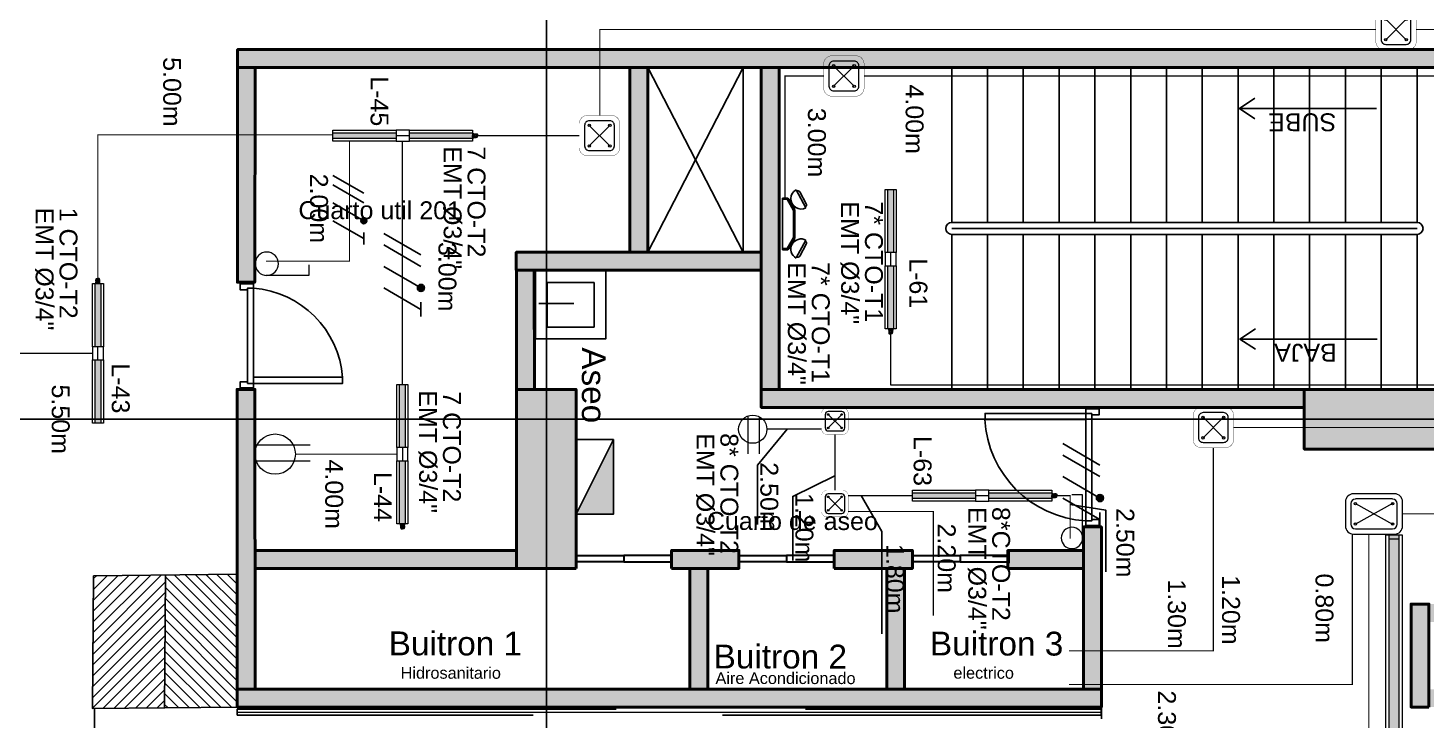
# Model space of a CAD drawing. Header units: metres. Extents: x 81 to 650, y -25 to 177.
# Drawn here: x 155.39 to 167.11, y 39.51 to 45.31 of the extents above; entities that cross this region are included whole.
import ezdxf
from ezdxf.lldxf.tags import DXFTag

# ---------------------------------------------------------------- set-up
doc = ezdxf.new("R2010")
doc.units = ezdxf.units.M
for name, pattern in [('CONTINUA', [0]), ('DASHED2', [9.525, 6.35, -3.175]), ('HIDDEN2', [4.7625, 3.175, -1.5875]), ('LÍNEAS_OCULTASX2', [0.75, 0.5, -0.25])]:
    doc.linetypes.add(name, pattern=pattern)
for name, color, linetype in [('-ALAMBRADO', 7, 'Continuous'), ('-CN-GYD-ILUMINACION-EM', 1, 'Continuous'), ('-CN-GYD-TEXTOS', 7, 'Continuous'), ('-parquead', 253, 'Continuous'), ('AMOBLAMIENTO', 253, 'Continuous'), ('AREA PARQUEO', 253, 'Continuous'), ('AS_GL DETECCION_PISO 2', 7, 'Continuous'), ('GG_PISO 2', 8, 'Continuous'), ('GG_PISO 3', 8, 'Continuous'), ('GG_PROYECCION', 9, 'DASHED2'), ('JCA_HATCH 254', 252, 'Continuous'), ('LUMINARIA DE EMERGENCIA', 5, 'Continuous'), ('LUZ LED INDIRECTA', 7, 'Continuous'), ('TB', 7, 'Continuous'), ('TEXTOS DE MEDIDAS', 7, 'Continuous')]:
    doc.layers.add(name, color=color, linetype=linetype)
for name, color, linetype, lineweight in [('-CN-GYD-INTERRUPTORES DE PARED', 3, 'Continuous', 20), ('-CN-GYD-LUMINARIA CINTA LED', 4, 'Continuous', 18), ('-CN-GYD-LUMINARIA LED HERMETICA', 1, 'Continuous', 5), ('-CN-GYD-TOMACORRIENTES', 1, 'Continuous', 18), ('-CN-GYD-TUBERÍA PRINCIPAL ILUMINACION', 5, 'Continuous', 5), ('-CN-GYD-TUBERÍA TOMACORRIENTE PVC', 86, 'Continuous', 18), ('-EL-Texto Tomas', 7, 'Continuous', 0), ('_TEXTO', 7, 'Continuous', 9), ('CAJA DE PASO', 94, 'Continuous', 5), ('Estructura', 250, 'Continuous', 40), ('LUMINARIA DE EMERGENCIA PARA SOBREPONER', 7, 'Continuous', 25), ('Muro', 251, 'Continuous', 40), ('TEXTOS', 250, 'Continuous', 20), ('Vidrio', 253, 'Continuous', 30)]:
    doc.layers.add(name, color=color, linetype=linetype, lineweight=lineweight)
doc.layers.add('A-HATCH CONCRETO', color=7, linetype='Continuous', true_color=0xc2c2c2)
doc.layers.add('HACHTCOLUMNA', color=7, linetype='Continuous', true_color=0x474747)
doc.styles.add('GYD', font='arial.ttf', dxfattribs={"height": 2.5})
doc.styles.add('ROMANS', font='arial.ttf')
doc.styles.get("Standard").update_dxf_attribs({"font": 'arial.ttf'})
tags = doc.linetypes.add('EMT_LINE', pattern='A,0.5,-0.2,["EMT",Standard,S=0.1,R=0,X=-0.1,Y=-0.05],-0.25', length=0.95).pattern_tags.tags
tags[6] = DXFTag(74, 10)
pattern_1 = [(270, (73.633, -1.35), (10.40324, -6.00631), [1.50158, -10.51105]), (360, (73.6335, -2.101), (10.40324, 6.00631), [0.75079, -20.05569]), (360, (73.6335, -2.289), (10.40324, 6.00631), [0.60063, -20.20584]), (360, (73.6335, -1.9134), (10.40324, 6.00631), [0.60063, -20.20584]), (330, (73.633, -2.477), (10.40324, 6.00631), [0.4805, -11.53212]), (30, (73.633, -1.726), (4e-09, 12.01262), [0.4805, -11.53212])]

# ---------------------------------------------------------------- blocks, each defined once
blk = doc.blocks.new('GG_HERMETICA')
h = blk.add_hatch()
h.set_pattern_fill('SWAMP', color=252, scale=0.472938, angle=270)
h.set_pattern_definition(pattern_1)
h.paths.add_polyline_path([(-20, -30), (-20, 17), (-550, 17), (-550, -30)])
h = blk.add_hatch()
h.set_pattern_fill('SWAMP', color=252, scale=0.472938, angle=270)
h.set_pattern_definition(pattern_1)
h.paths.add_polyline_path([(620, -30), (620, 17), (90, 17), (90, -30)])
at = {"layer": '-CN-GYD-INTERRUPTORES DE PARED', "color": 1, "extrusion": (0, 0, -1)}
for p, q in [((-550, -53), (-550, 40)), ((-550, 40), (-525, 40)), ((-525, 40), (-20, 40)), ((90, 40), (620, 40)), ((620, 40), (620, -53)), ((-20, -53), (-550, -53)), ((594, -53), (90, -53)), ((620, -53), (594, -53))]:
    blk.add_line(p, q, dxfattribs=at)
at = {"layer": '-CN-GYD-INTERRUPTORES DE PARED', "color": 1}
for p, q in [((90, 40), (-20, 40)), ((-20, 40), (-20, -53)), ((90, -53), (90, 40)), ((622, 6), (620, 6)), ((620, 6), (620, -6)), ((622, 10), (623, 11)), ((622, 8), (622, 10)), ((622, 7), (622, 8)), ((622, 5), (622, 7)), ((622, -6), (622, 6)), ((623, 4), (622, 5)), ((622, -3), (623, 1)), ((623, 11), (623, 11)), ((623, 11), (630, 11)), ((623, 1), (623, 4)), ((623, 1), (623, 1)), ((630, 11), (630, 6)), ((630, 6), (631, 6)), ((631, 6), (631, 9)), ((631, 9), (639, 9)), ((639, 9), (639, 6)), ((639, 6), (640, 6)), ((640, 10), (650, 10)), ((640, 6), (640, 10)), ((650, 10), (652, 8)), ((652, 8), (656, 8)), ((656, 8), (658, 8)), ((658, 8), (661, 5)), ((661, 5), (661, -6)), ((-20, -6), (90, -6)), ((620, -19), (620, -6)), ((622, -19), (620, -19)), ((622, -6), (622, -3)), ((622, -6), (622, -9)), ((622, -6), (622, -19)), ((622, -9), (623, -13)), ((623, -17), (622, -18)), ((622, -18), (622, -19)), ((622, -19), (622, -21)), ((622, -21), (622, -22)), ((622, -22), (623, -24)), ((623, -13), (623, -14)), ((623, -14), (623, -17)), ((623, -24), (623, -24)), ((623, -24), (630, -24)), ((630, -24), (630, -19)), ((630, -19), (631, -19)), ((631, -19), (631, -22)), ((631, -22), (639, -22)), ((639, -22), (639, -19)), ((639, -19), (640, -19)), ((640, -19), (640, -22)), ((640, -22), (650, -22)), ((650, -22), (652, -20)), ((652, -20), (656, -20)), ((656, -20), (658, -20)), ((658, -20), (661, -17)), ((661, -17), (661, -6))]:
    blk.add_line(p, q, dxfattribs=at)
for points in [[(623, 4), (630, 4)], [(623, 1), (630, 1)], [(629, 11), (629, 4), (629, 1), (629, -6)], [(630, 6), (630, -6)], [(631, 6), (631, -6)], [(639, 2), (631, 2)], [(639, 6), (639, -6)], [(640, 6), (640, -6)], [(640, 1), (650, 1), (650, 3), (640, 3)], [(650, 3), (652, 5)], [(650, 1), (652, -3)], [(652, 8), (652, -6)], [(-20, -53), (90, -53)], [(623, -14), (630, -14)], [(623, -17), (630, -17)], [(629, -24), (629, -17), (629, -14), (629, -6)], [(630, -19), (630, -6)], [(631, -19), (631, -6)], [(639, -15), (631, -15)], [(639, -19), (639, -6)], [(640, -19), (640, -6)], [(640, -14), (650, -14), (650, -15), (640, -15)], [(650, -14), (652, -10)], [(650, -15), (652, -17)], [(652, -20), (652, -6)]]:
    blk.add_lwpolyline(points, dxfattribs=at)
at = {"color": 1}
for points in [[(-20, 17), (-20, -30), (-550, -30), (-550, 17)], [(620, 17), (620, -30), (90, -30), (90, 17)]]:
    blk.add_lwpolyline(points, close=True, dxfattribs=at)
blk = doc.blocks.new('Tomas BD1')
at = {"lineweight": 0}
blk.add_line((0.115, -0.318), (0.115, 0.588), dxfattribs=at)
blk.add_lwpolyline([(-0.154, -0.297), (-0.154, 0.588)], dxfattribs=at)
blk.add_circle((0, 0), 0.338, dxfattribs=at)
at = {"layer": '-EL-Texto Tomas', "color": 7, "style": 'ROMANS'}
for tag, p, height, flags in [('POTENCIA(W)', (0.878, 0.595), 0.321, 9), ('TABLERO', (0.316, 0.654), 0.273, 8), ('CTO', (-0.059, 0.65), 0.273, 8)]:
    blk.add_attdef(tag, p, '', height=height, rotation=90, dxfattribs=dict(at, flags=flags))
at = {"layer": '-EL-Texto Tomas', "style": 'ROMANS', "flags": 9}
blk.add_attdef('USO', (-0.84, 0.589), '', height=0.35, rotation=90, dxfattribs=at)
blk = doc.blocks.new('Caja de paso')
at = {"layer": '-CN-GYD-TUBERÍA TOMACORRIENTE PVC', "const_width": 0.00173}
blk.add_lwpolyline([(-0.1111, 0.0667), (-0.1111, -0.0667, 0.414214), (-0.0667, -0.1111), (0.0667, -0.1111, 0.414214), (0.1111, -0.0667), (0.1111, 0.0667, 0.414214), (0.0667, 0.1111), (-0.0667, 0.1111, 0.414214)], format="xyb", close=True, dxfattribs=at)
at = {"layer": '-CN-GYD-TUBERÍA TOMACORRIENTE PVC'}
blk.add_lwpolyline([(-0.0566, -0.0819), (0.0566, -0.0819, 0.414214), (0.0819, -0.0566), (0.0819, 0.0566, 0.414214), (0.0566, 0.0819), (-0.0566, 0.0819, 0.414214), (-0.0819, 0.0566), (-0.0819, -0.0566, 0.414214)], format="xyb", close=True, dxfattribs=at)
at = {"layer": '-CN-GYD-TUBERÍA TOMACORRIENTE PVC', "linetype": 'LÍNEAS_OCULTASX2'}
for points in [[(-0.0566, 0.0566), (0.0566, -0.0566)], [(0.0566, 0.0566), (-0.0566, -0.0566)]]:
    blk.add_lwpolyline(points, dxfattribs=at)
at = {"layer": '-CN-GYD-TUBERÍA TOMACORRIENTE PVC'}
for centre in [(-0.0566, 0.0566), (0.0566, 0.0566), (-0.0566, -0.0566), (0.0566, -0.0566)]:
    blk.add_circle(centre, 0.00665, dxfattribs=at)
blk = doc.blocks.new('TB')
at = {"layer": 'TB'}
h = blk.add_hatch(color=256, dxfattribs=at)
h.dxf.hatch_style = 1
h.paths.add_polyline_path([(0.1564, 0), (-0.1564, 0.1562), (-0.1564, 0)])
blk.add_lwpolyline([(-0.1564, 0.1562), (0.1564, 0.1562), (0.1564, 0), (-0.1564, 0)], close=True, dxfattribs=at)
blk.add_lwpolyline([(0.1564, 0), (-0.1564, 0.1562)], dxfattribs=at)
blk = doc.blocks.new('*U67')
at = {"layer": '-CN-GYD-ILUMINACION-EM', "ltscale": 0.3}
for p, q in [((-145, 270), (-200, 170)), ((-114, 285), (-197, 136)), ((-119, 277), (-119, 277)), ((-193, 144), (-193, 144)), ((-145, -270), (-200, -170)), ((-114, -285), (-197, -136)), ((-193, -144), (-193, -144)), ((-119, -277), (-119, -277))]:
    blk.add_line(p, q, dxfattribs=at)
at = {"layer": '-CN-GYD-ILUMINACION-EM'}
for p, q in [((0, 217), (-46, 217)), ((0, 207), (-40, 207)), ((0, -217), (0, 217)), ((-104, 116), (-104, -116)), ((-94, 114), (-94, -114)), ((-46, -217), (0, -217)), ((-40, -207), (0, -207))]:
    blk.add_line(p, q, dxfattribs=at)
for points in [[(-96, 130), (-110, 138)], [(-46, 217), (-104, 116)], [(-40, 207), (-94, 114)], [(-56, 199), (-70, 208)], [(-46, -217), (-104, -116)], [(-40, -207), (-94, -114)], [(-96, -130), (-110, -138)], [(-56, -199), (-70, -208)]]:
    blk.add_lwpolyline(points, dxfattribs=at)
at = {"layer": '-CN-GYD-ILUMINACION-EM', "ltscale": 0.3}
for centre, radius, start, end in [((-156, 211), 85.5, 240.9715, 60.9715), ((-128, 260), 19.1, 60.9715, 150.9715), ((-183, 161), 19.1, 150.9715, 240.9715), ((-183, -161), 19.1, 119.0285, 209.0285), ((-156, -211), 85.5, 299.0285, 119.0285), ((-128, -260), 19.1, 209.0285, 299.0285)]:
    blk.add_arc(centre, radius, start, end, dxfattribs=at)
at = {"layer": '-CN-GYD-TEXTOS', "style": 'GYD'}
blk.add_attdef('5', (-68, -406), '', height=125, rotation=90, dxfattribs=at)
blk = doc.blocks.new('3x')
at = {"layer": '-ALAMBRADO'}
h = blk.add_hatch(color=256, dxfattribs=at)
edge = h.paths.add_edge_path()
edge.add_arc((0.0777, 0.13), 0.025, 0, 360)
for p, q in [((-0.1524, 0.13), (-0.3025, -0.13)), ((-0.0724, 0.13), (-0.2225, -0.13)), ((0.0777, 0.13), (-0.0724, -0.13)), ((0.2277, 0.13), (0.0777, -0.13))]:
    blk.add_line(p, q, dxfattribs=at)
blk.add_lwpolyline([(0.2777, 0.13), (0.1777, 0.13)], dxfattribs=at)
blk.add_circle((0.0777, 0.13), 0.025, dxfattribs=at)
blk = doc.blocks.new('*U62')
at = {"layer": '-ALAMBRADO'}
blk.add_blockref('3x', (0, 0), dxfattribs=at)
blk = doc.blocks.new('estructura etapa 3')
at = {"layer": 'HACHTCOLUMNA'}
h = blk.add_hatch(color=256, dxfattribs=at)
h.paths.add_polyline_path([(-91.651, -6658.124), (-91.651, -6657.624), (-92.35, -6657.624), (-92.35, -6658.124)])
h.paths.add_polyline_path([(-49.354, -6658.124), (-49.354, -6657.624), (-50.055, -6657.624), (-50.055, -6658.124)])
h.paths.add_polyline_path([(-56.053, -6658.124), (-56.053, -6657.624), (-56.753, -6657.624), (-56.753, -6658.124)])
h.paths.add_polyline_path([(-76.45, -6659.124), (-76.95, -6659.124), (-76.95, -6657.624), (-76.45, -6657.624)])
h.paths.add_polyline_path([(-83.95, -6659.124), (-84.45, -6659.124), (-84.45, -6657.624), (-83.95, -6657.624)])
h.paths.add_polyline_path([(-60.452, -6659.124), (-60.952, -6659.124), (-60.952, -6657.624), (-60.452, -6657.624)])
h.paths.add_polyline_path([(-67.95, -6659.124), (-68.45, -6659.124), (-68.45, -6657.624), (-67.95, -6657.624)])
h.paths.add_polyline_path([(-91.85, -6668.199), (-91.851, -6667.599), (-92.35, -6667.599), (-92.349, -6668.199)])
h.paths.add_polyline_path([(-49.354, -6668.199), (-49.354, -6667.599), (-49.854, -6667.599), (-49.854, -6668.199)])
h.paths.add_polyline_path([(-56.154, -6668.149), (-56.154, -6667.649), (-56.854, -6667.649), (-56.854, -6668.149)])
h.paths.add_polyline_path([(-59.952, -6667.649), (-59.952, -6668.149), (-61.452, -6668.149), (-61.452, -6667.649)])
h.paths.add_polyline_path([(-75.95, -6667.649), (-75.95, -6668.149), (-77.45, -6668.149), (-77.45, -6667.649)])
h.paths.add_polyline_path([(-68.95, -6667.649), (-68.95, -6668.149), (-67.45, -6668.149), (-67.45, -6667.649)])
h.paths.add_polyline_path([(-84.95, -6667.649), (-84.95, -6668.149), (-83.45, -6668.149), (-83.45, -6667.649)])
h.paths.add_polyline_path([(-91.85, -6676.199), (-91.85, -6675.599), (-92.349, -6675.599), (-92.349, -6676.199)])
h.paths.add_polyline_path([(-49.354, -6676.199), (-49.354, -6675.599), (-49.854, -6675.599), (-49.854, -6676.199)])
h.paths.add_polyline_path([(-56.154, -6676.149), (-56.154, -6675.649), (-56.754, -6675.649), (-56.754, -6676.149)])
h.paths.add_polyline_path([(-59.952, -6675.649), (-59.952, -6676.149), (-61.452, -6676.149), (-61.452, -6675.649)])
h.paths.add_polyline_path([(-75.95, -6675.649), (-75.95, -6676.149), (-77.45, -6676.149), (-77.45, -6675.649)])
h.paths.add_polyline_path([(-68.95, -6675.649), (-68.95, -6676.149), (-67.45, -6676.149), (-67.45, -6675.649)])
h.paths.add_polyline_path([(-84.95, -6675.649), (-84.95, -6676.149), (-83.45, -6676.149), (-83.45, -6675.649)])
h.paths.add_polyline_path([(-91.847, -6686.299), (-91.851, -6685.699), (-92.35, -6685.699), (-92.346, -6686.299)])
h.paths.add_polyline_path([(-49.354, -6686.299), (-49.354, -6685.699), (-49.854, -6685.699), (-49.854, -6686.299)])
h.paths.add_polyline_path([(-56.154, -6686.249), (-56.154, -6685.749), (-56.754, -6685.749), (-56.754, -6686.249)])
h.paths.add_polyline_path([(-59.952, -6685.749), (-59.952, -6686.249), (-61.452, -6686.249), (-61.452, -6685.749)])
h.paths.add_polyline_path([(-75.95, -6685.749), (-75.95, -6686.249), (-77.45, -6686.249), (-77.45, -6685.749)])
h.paths.add_polyline_path([(-68.95, -6685.749), (-68.95, -6686.249), (-67.45, -6686.249), (-67.45, -6685.749)])
h.paths.add_polyline_path([(-84.95, -6685.749), (-84.95, -6686.249), (-83.45, -6686.249), (-83.45, -6685.749)])
h.paths.add_polyline_path([(-49.353, -6694.294), (-49.354, -6693.699), (-49.855, -6693.699), (-49.854, -6694.294)])
h.paths.add_polyline_path([(-56.054, -6694.249), (-56.054, -6693.749), (-56.753, -6693.749), (-56.753, -6694.249)])
h.paths.add_polyline_path([(-91.651, -6694.249), (-91.651, -6693.749), (-92.35, -6693.749), (-92.35, -6694.249)])
h.paths.add_polyline_path([(-59.952, -6693.749), (-59.952, -6694.249), (-61.452, -6694.249), (-61.452, -6693.749)])
h.paths.add_polyline_path([(-75.95, -6693.749), (-75.95, -6694.249), (-77.45, -6694.249), (-77.45, -6693.749)])
h.paths.add_polyline_path([(-68.95, -6693.749), (-68.95, -6694.249), (-67.45, -6694.249), (-67.45, -6693.749)])
h.paths.add_polyline_path([(-84.95, -6693.749), (-84.95, -6694.249), (-83.45, -6694.249), (-83.45, -6693.749)])
h.paths.add_polyline_path([(-49.359, -6703.974), (-49.359, -6703.374), (-49.859, -6703.374), (-49.859, -6703.974)])
h.paths.add_polyline_path([(-56.054, -6703.924), (-56.054, -6703.424), (-56.753, -6703.424), (-56.753, -6703.924)])
h.paths.add_polyline_path([(-67.95, -6704.924), (-67.95, -6703.424), (-68.45, -6703.424), (-68.45, -6704.924)])
h.paths.add_polyline_path([(-91.651, -6703.924), (-91.651, -6703.424), (-92.35, -6703.424), (-92.35, -6703.924)])
h.paths.add_polyline_path([(-61.847, -6703.424), (-60.347, -6703.424), (-60.347, -6703.924), (-61.847, -6703.924)])
h.paths.add_polyline_path([(-83.95, -6704.924), (-83.95, -6703.424), (-84.45, -6703.424), (-84.45, -6704.924)])
h.paths.add_polyline_path([(-76.45, -6704.924), (-76.45, -6703.424), (-76.95, -6703.424), (-76.95, -6704.924)])
h.paths.add_polyline_path([(-49.354, -6711.949), (-49.354, -6711.449), (-50.054, -6711.449), (-50.054, -6711.949)])
h.paths.add_polyline_path([(-55.954, -6711.949), (-55.954, -6711.449), (-56.654, -6711.449), (-56.654, -6711.949)])
h.paths.add_polyline_path([(-91.65, -6711.949), (-91.65, -6711.449), (-92.35, -6711.449), (-92.35, -6711.949)])
h.paths.add_polyline_path([(-60.952, -6711.949), (-60.952, -6709.549), (-60.452, -6709.549), (-60.452, -6711.949)])
h.paths.add_polyline_path([(-68.45, -6709.549), (-68.45, -6711.949), (-67.95, -6711.949), (-67.95, -6709.549)])
h.paths.add_polyline_path([(-76.95, -6709.549), (-76.95, -6711.949), (-76.45, -6711.949), (-76.45, -6709.549)])
h.paths.add_polyline_path([(-83.95, -6709.549), (-83.95, -6711.949), (-84.45, -6711.949), (-84.45, -6709.549)])
at = {"layer": 'Estructura'}
for points in [[(-67.95, -6704.924), (-67.95, -6703.424), (-68.45, -6703.424), (-68.45, -6704.924)], [(-61.847, -6703.424), (-60.347, -6703.424), (-60.347, -6703.924), (-61.847, -6703.924)]]:
    blk.add_lwpolyline(points, close=True, dxfattribs=at)
blk = doc.blocks.new('A$Ce042a74c')
at = {"layer": 'A-HATCH CONCRETO', "ltscale": 0.03}
h = blk.add_hatch(color=256, dxfattribs=at)
h.dxf.hatch_style = 1
h.paths.add_polyline_path([(37.983, 8.975), (36.988, 8.975), (36.988, 8.825), (37.983, 8.825)])
h.paths.add_polyline_path([(38.983, 11.675), (38.983, 8.175), (39.133, 8.175), (39.133, 11.675)])
h.paths.add_polyline_path([(38.983, 8.975), (38.983, 8.975), (38.983, 8.825), (38.983, 8.825)], flags=17)
h.paths.add_polyline_path([(35.488, 8.975), (30.936, 8.975), (30.936, 8.825), (35.488, 8.825)])
h.paths.add_polyline_path([(33.787, 8.825), (33.787, 8.825), (33.637, 8.825), (33.637, 8.825)], flags=17)
h.paths.add_polyline_path([(33.787, 6.462), (33.637, 6.462), (33.637, 7.823), (33.787, 7.823)])
h.paths.add_polyline_path([(33.637, 7.474), (33.637, 7.624), (33.003, 7.624), (33.003, 7.475)])
h.paths.add_polyline_path([(31.549, 7.475), (31.549, 7.625), (32.203, 7.625), (32.203, 7.475)])
h.paths.add_polyline_path([(30.185, 7.475), (30.185, 7.625), (30.749, 7.625), (30.749, 7.475)])
h.paths.add_polyline_path([(30.489, 6.462), (30.339, 6.462), (30.339, 7.475), (30.489, 7.475)])
h.paths.add_polyline_path([(32.138, 6.462), (31.988, 6.462), (31.988, 7.475), (32.138, 7.475)])
h.paths.add_polyline_path([(26.544, 6.462), (33.787, 6.462), (33.787, 6.312), (26.544, 6.312)])
h.paths.add_polyline_path([(26.694, 7.475), (26.694, 7.625), (28.886, 7.625), (28.886, 7.475)])
h.paths.add_polyline_path([(26.545, 6.462), (26.543, 8.975), (26.693, 8.974), (26.693, 8.824), (26.694, 8.825), (26.695, 6.462)])
h.paths.add_polyline_path([(27.446, 6.462), (27.296, 6.462), (27.296, 6.462), (27.446, 6.462)])
h.paths.add_polyline_path([(26.546, 11.676), (26.546, 9.875), (26.691, 9.875), (26.696, 11.676)])
h.paths.add_polyline_path([(31.087, 8.975), (30.936, 8.975), (30.936, 9.977), (29.034, 9.977), (29.036, 8.975), (28.886, 8.975), (28.883, 10.126), (29.836, 10.126), (29.836, 11.675), (29.986, 11.675), (29.986, 10.126), (30.936, 10.126), (30.936, 11.675), (31.087, 11.675)])
h.paths.add_polyline_path([(31.886, 8.975), (32.036, 8.975), (32.036, 8.975)])
h.paths.add_polyline_path([(26.547, 11.675), (39.133, 11.675), (39.133, 11.825), (26.547, 11.825)])
h.paths.add_polyline_path([(47.081, 11.675), (44.231, 11.675), (44.231, 11.825), (47.081, 11.825)])
h.paths.add_polyline_path([(47.981, 54.675), (47.831, 54.675), (47.831, 3.892), (46.241, 3.892), (46.241, 5.906), (46.931, 5.906), (46.931, 6.056), (46.091, 6.056), (46.091, 2.292), (47.081, 2.292), (47.081, 2.442), (46.241, 2.442), (46.241, 3.742), (47.831, 3.742), (47.831, 0.95), (47.981, 0.95)])
h.paths.add_polyline_path([(27.346, 2.91), (27.373, 2.76), (26.695, 2.76), (26.695, 0.54), (26.544, 0.54), (26.544, 2.91)])
h.paths.add_polyline_path([(29.883, 2.91), (29.911, 2.76), (28.348, 2.76), (28.377, 2.91)])
h.paths.add_polyline_path([(32.1, 2.91), (32.129, 2.76), (30.885, 2.76), (30.914, 2.91)])
h.paths.add_polyline_path([(31.438, 0.54), (31.588, 0.54), (31.588, 0.566), (31.588, 2.76), (31.438, 2.76), (31.438, 0.566)])
h.paths.add_polyline_path([(33.14, 2.91), (33.113, 2.76), (33.737, 2.76), (33.737, 0.54), (33.887, 0.54), (33.887, 2.91)])
h.paths.add_polyline_path([(26.545, 0.39), (33.887, 0.39), (33.887, 0.54), (26.545, 0.54)])
h.paths.add_polyline_path([(7.925, 54.676), (7.925, 54.826), (3.1, 54.825), (3.1, 54.675)])
h.paths.add_polyline_path([(37.395, 51.521), (37.245, 51.521), (37.245, 54.675), (37.395, 54.675)])
h.paths.add_polyline_path([(36.533, 51.671), (36.383, 51.671), (36.383, 53.275), (36.533, 53.275)])
h.paths.add_polyline_path([(28.886, 51.521), (28.886, 51.671), (37.245, 51.671), (37.245, 51.521)])
h.paths.add_polyline_path([(36.383, 54.325), (36.383, 54.475)])
h.paths.add_polyline_path([(29.036, 52.667), (28.886, 52.667), (28.886, 53.275), (29.036, 53.275)], flags=0)
h.paths.add_polyline_path([(29.036, 52.667), (28.886, 52.667), (28.886, 53.275), (29.036, 53.275)], flags=17)
h.paths.add_polyline_path([(29.036, 52.667), (28.886, 52.667), (28.886, 53.275), (29.036, 53.275)], flags=17)
h = blk.add_hatch(color=256, dxfattribs=at)
h.dxf.hatch_style = 1
h.paths.add_polyline_path([(47.831, 7.024), (47.831, 7.174), (39.133, 7.174), (39.133, 7.175), (38.983, 7.175), (38.983, 7.174), (36.383, 7.175), (36.383, 6.312), (36.883, 6.311), (36.883, 7.025), (36.733, 7.025), (36.733, 6.461), (36.533, 6.462), (36.533, 7.025)])
at = {"layer": 'JCA_HATCH 254'}
h = blk.add_hatch(dxfattribs=at)
h.set_pattern_fill('ANSI31', color=256, scale=0.02, style=0)
h.set_pattern_definition([(45, (141.07189, 3411.744216), (-0.0449012806, 0.0449012806), [])])
h.paths.add_polyline_path([(25.943, 7.417), (25.341, 7.412), (25.332, 6.299), (25.933, 6.305)])
h = blk.add_hatch(dxfattribs=at)
h.set_pattern_fill('ANSI31', color=256, scale=0.02, angle=90, style=0)
h.set_pattern_definition([(135, (140.91294, 3411.18429), (-0.0449012806, -0.0449012806), [])])
h.paths.add_polyline_path([(25.943, 7.418), (26.544, 7.425), (26.545, 6.313), (25.933, 6.304)])
at = {"layer": '-parquead'}
blk.add_lwpolyline([(25.347, 6.305), (25.347, 5.109), (25.347, 5.061), (25.347, 2.91)], dxfattribs=at)
at = {"layer": 'AMOBLAMIENTO'}
for p, q in [((29.986, 11.675), (30.786, 10.126)), ((29.986, 10.126), (30.786, 11.675)), ((29.071, 9.695), (29.367, 9.695))]:
    blk.add_line(p, q, dxfattribs=at)
for points in [[(30.786, 10.126), (29.986, 10.126), (29.986, 11.675), (30.786, 11.675)], [(29.045, 9.401), (29.634, 9.401), (29.634, 9.969), (29.045, 9.969)], [(29.142, 9.499), (29.536, 9.499), (29.536, 9.871), (29.142, 9.871)], [(26.63, 9.026), (26.68, 9.026), (26.68, 9.824), (26.63, 9.824)], [(26.68, 9.077), (26.68, 9.026), (27.428, 9.026), (27.428, 9.077)], [(33.656, 8.724), (33.656, 8.774), (32.812, 8.774), (32.812, 8.724)], [(33.706, 8.774), (33.656, 8.774), (33.656, 7.873), (33.706, 7.873)]]:
    blk.add_lwpolyline(points, close=True, dxfattribs=at)
for points in [[(26.63, 9.824), (26.63, 9.812), (26.568, 9.812), (26.568, 9.862), (26.68, 9.862), (26.68, 9.824)], [(26.668, 9.875), (26.668, 9.862), (26.581, 9.862), (26.581, 9.875)], [(26.63, 9.026), (26.63, 9.039), (26.568, 9.039), (26.568, 8.988), (26.68, 8.988), (26.68, 9.026)], [(26.668, 8.975), (26.668, 8.988), (26.581, 8.988), (26.581, 8.975)], [(33.706, 8.774), (33.706, 8.762), (33.768, 8.762), (33.768, 8.812), (33.656, 8.812), (33.656, 8.774)], [(33.668, 8.825), (33.668, 8.812), (33.756, 8.812), (33.756, 8.825)], [(33.706, 7.873), (33.706, 7.886), (33.768, 7.886), (33.768, 7.835), (33.656, 7.835), (33.656, 7.873)], [(33.668, 7.823), (33.668, 7.835), (33.756, 7.835), (33.756, 7.823)]]:
    blk.add_lwpolyline(points, dxfattribs=at)
for centre, radius, start, end in [((26.617, 9.014), 0.813, 4.4044, 85.5422), ((33.709, 8.771), 0.899, 183.0173, 266.5688)]:
    blk.add_arc(centre, radius, start, end, dxfattribs=at)
at = {"layer": 'AREA PARQUEO'}
for p, q in [((32.533, 10.376), (32.533, 11.676)), ((32.833, 10.376), (32.833, 11.676)), ((33.133, 10.376), (33.133, 11.676)), ((33.433, 10.376), (33.433, 11.676)), ((33.733, 10.376), (33.733, 11.676)), ((34.033, 11.676), (34.033, 10.376)), ((34.333, 11.676), (34.333, 10.376)), ((34.633, 11.676), (34.633, 10.376)), ((34.933, 10.376), (34.933, 11.676)), ((35.233, 11.676), (35.233, 10.376)), ((35.533, 11.676), (35.533, 10.376)), ((35.833, 11.676), (35.833, 10.376)), ((36.133, 10.376), (36.133, 11.676)), ((36.433, 10.376), (36.433, 11.676)), ((36.433, 10.376), (32.533, 10.376)), ((36.433, 10.326), (32.533, 10.326)), ((32.533, 8.978), (32.533, 10.277)), ((36.433, 10.276), (32.533, 10.276)), ((32.833, 10.276), (32.833, 8.976)), ((33.133, 10.276), (33.133, 8.976)), ((33.433, 10.276), (33.433, 8.976)), ((33.733, 10.276), (33.733, 8.976)), ((34.033, 8.976), (34.033, 10.276)), ((34.333, 8.976), (34.333, 10.276)), ((34.633, 8.976), (34.633, 10.276)), ((34.933, 10.276), (34.933, 8.976)), ((35.233, 8.976), (35.233, 10.276)), ((35.533, 8.976), (35.533, 10.276)), ((35.833, 8.976), (35.833, 10.276)), ((36.133, 8.978), (36.133, 10.278)), ((36.433, 8.978), (36.433, 10.277))]:
    blk.add_line(p, q, dxfattribs=at)
for centre, start, end in [((32.533, 10.326), 90, 270), ((36.433, 10.326), 270, 90)]:
    blk.add_arc(centre, 0.05, start, end, dxfattribs=at)
at = {"layer": 'GG_PROYECCION', "ltscale": 0.3}
blk.add_lwpolyline([(33.787, 6.212), (33.787, 6.312)], dxfattribs=at)
at = {"layer": 'JCA_HATCH 254'}
blk.add_line((25.943, 7.418), (25.934, 6.305), dxfattribs=at)
blk.add_lwpolyline([(26.544, 7.425), (25.341, 7.412), (25.332, 6.299), (26.545, 6.312)], close=True, dxfattribs=at)
at = {"layer": 'Muro'}
for points in [[(26.547, 11.675), (39.133, 11.675), (39.133, 11.825), (26.547, 11.825)], [(26.546, 11.676), (26.546, 9.875), (26.691, 9.875), (26.696, 11.676)], [(29.986, 10.126), (29.835, 10.126), (29.835, 11.675), (29.986, 11.675)], [(31.087, 8.975), (30.936, 8.975), (30.936, 11.675), (31.087, 11.675)], [(28.883, 9.977), (28.883, 10.126), (30.936, 10.126), (30.936, 9.977)], [(28.886, 8.975), (28.884, 9.977), (29.034, 9.977), (29.036, 8.975)], [(26.545, 6.462), (26.543, 8.975), (26.693, 8.975), (26.695, 6.462)], [(35.488, 8.975), (30.936, 8.975), (30.936, 8.825), (35.488, 8.825)], [(33.787, 6.462), (33.637, 6.462), (33.637, 7.823), (33.787, 7.823)], [(26.694, 7.475), (26.694, 7.625), (28.886, 7.625), (28.886, 7.475)], [(30.185, 7.475), (30.185, 7.625), (30.749, 7.625), (30.749, 7.475)], [(36.533, 6.312), (36.383, 6.312), (36.383, 7.175), (36.533, 7.175)], [(26.544, 6.462), (33.787, 6.462), (33.787, 6.312), (26.544, 6.312)]]:
    blk.add_lwpolyline(points, close=True, dxfattribs=at)
for points, elevation in [([(31.549, 7.475), (31.549, 7.625), (32.203, 7.625), (32.203, 7.475)], -2415.091), ([(33.637, 7.474), (33.637, 7.624), (33.003, 7.624), (33.003, 7.475)], -2415.091), ([(30.489, 6.462), (30.339, 6.462), (30.339, 7.475), (30.489, 7.475)], 2415.091), ([(32.138, 6.462), (31.988, 6.462), (31.988, 7.475), (32.138, 7.475)], 1207.545)]:
    blk.add_lwpolyline(points, close=True, dxfattribs=dict(at, elevation=elevation))
at = {"layer": 'Vidrio', "elevation": -2415.091}
for points in [[(29.785, 7.582), (29.785, 7.531), (29.385, 7.531), (29.385, 7.582)], [(29.785, 7.582), (29.785, 7.531), (30.185, 7.531), (30.185, 7.582)], [(31.149, 7.582), (31.149, 7.531), (30.749, 7.531), (30.749, 7.582)], [(31.149, 7.582), (31.149, 7.531), (31.549, 7.531), (31.549, 7.582)], [(32.603, 7.582), (32.603, 7.531), (32.203, 7.531), (32.203, 7.582)], [(32.603, 7.582), (32.603, 7.531), (33.003, 7.531), (33.003, 7.582)]]:
    blk.add_lwpolyline(points, close=True, dxfattribs=at)
at = {"layer": 'AS_GL DETECCION_PISO 2', "linetype": 'Continuous', "lineweight": 50}
blk.add_blockref('estructura etapa 3', (97.335, 6712.399), dxfattribs=at)
at = {"layer": 'TEXTOS', "color": 8}
for s, p in [('Cuarto util 201', (27.057, 10.404)), ('Cuarto de aseo', (30.481, 7.798))]:
    blk.add_text(s, height=0.15, rotation=359.9331, dxfattribs=at).set_placement(p)
blk = doc.blocks.new('A$Cfe640b9a')
at = {"layer": '-CN-GYD-INTERRUPTORES DE PARED'}
h = blk.add_hatch(dxfattribs=at)
h.set_pattern_fill('SWAMP', color=252, scale=0.5, angle=90)
h.set_pattern_definition([(270, (-2.052306, -0.42678), (0.0663011, -0.0153116), [0.0038279, -0.02679527]), (5e-10, (-2.052306, -0.428697), (0.06630109, 0.01531158), [0.00478487, -0.1278173]), (5e-10, (-2.052306, -0.429175), (0.06630109, 0.01531158), [0.0038279, -0.1287743]), (5e-10, (-2.052306, -0.428218), (0.06630109, 0.01531158), [0.0038279, -0.1287743]), (346.9961, (-2.052306, -0.429654), (0.0663011, 0.01531158), [0.00272185, -0.0653243]), (13.0039, (-2.052306, -0.42774), (3e-11, 0.03062316), [0.00272185, -0.0653243])])
h.paths.add_polyline_path([(0.391, -0.501), (0.391, -0.421), (-6.027, -0.421), (-6.027, -0.501)])
h.paths.add_polyline_path([(0.391, -0.43), (0.391, -0.482), (0.391, -0.442)], flags=17)
at = {"layer": '-CN-GYD-INTERRUPTORES DE PARED', "color": 4}
for p, q in [((-6.058, -0.529), (-6.058, -0.393)), ((-6.058, -0.393), (0.391, -0.393)), ((-6.027, -0.501), (-6.027, -0.421)), ((-6.027, -0.421), (0.391, -0.421)), ((0.357, -0.421), (0.357, -0.501)), ((0.391, -0.393), (0.391, -0.529)), ((0.391, -0.529), (-6.058, -0.529)), ((0.391, -0.501), (-6.027, -0.501))]:
    blk.add_line(p, q, dxfattribs=at)

msp = doc.modelspace()

# ---------------------------------------------------------------- linework, layer by layer
at = {"layer": '-CN-GYD-INTERRUPTORES DE PARED', "color": 3, "extrusion": (0, 0, -1)}
for p, q in [((157.384, 43.24), (157.747, 43.24)), ((157.747, 43.24), (157.747, 43.328)), ((164.229, 41.4), (164.14, 41.4)), ((164.229, 41.037), (164.229, 41.4))]:
    msp.add_line(p, q, dxfattribs=at)
for centre, radius in [((-157.391, 43.337), 0.0977), ((-164.139, 41.037), 0.0897)]:
    msp.add_circle(centre, radius, dxfattribs=at)
at = {"layer": '-CN-GYD-TUBERÍA PRINCIPAL ILUMINACION', "linetype": 'EMT_LINE', "ltscale": 10, "const_width": 0.01}
for points in [[(166.686, 45.301), (160.183, 45.301), (160.183, 44.58)], [(170.547, 45.301), (167.025, 45.301)], [(162.059, 44.911), (161.734, 44.911), (161.734, 43.888)], [(167.366, 43.771), (167.366, 44.911), (162.398, 44.911)], [(157.946, 44.417), (155.975, 44.417), (155.975, 43.212)], [(159.156, 44.411), (160.011, 44.411)], [(157.384, 43.358), (158.084, 43.358), (158.084, 44.364)], [(158.527, 44.364), (158.527, 42.325)], [(167.366, 43.494), (167.366, 42.319), (162.618, 42.319)], [(162.62, 42.749), (162.62, 42.319)], [(155.929, 42.586), (154.364, 42.586)], [(162.042, 41.95), (161.582, 41.95)], [(165.494, 41.963), (168.057, 41.963)], [(162.153, 41.437), (162.153, 41.905)], [(158.481, 41.74), (157.631, 41.74)], [(165.325, 41.793), (165.325, 40.09), (164.115, 40.09)], [(162.802, 41.392), (162.264, 41.392)], [(164.012, 41.392), (164.125, 41.392), (164.125, 41.032)], [(162.264, 41.259), (162.978, 41.259), (162.978, 40.384)], [(166.911, 41.239), (168.061, 41.239)], [(166.49, 41.07), (166.49, 39.808), (164.114, 39.808)], [(166.188, 38.658), (166.628, 38.658), (166.628, 41.07)]]:
    msp.add_lwpolyline(points, dxfattribs=at)
at = {"layer": '-CN-GYD-TUBERÍA TOMACORRIENTE PVC'}
for p, q in [((166.843, 41.408), (166.5, 41.408)), ((166.432, 41.34), (166.432, 41.137)), ((166.477, 41.325), (166.477, 41.153)), ((166.827, 41.364), (166.515, 41.364)), ((166.866, 41.153), (166.866, 41.325)), ((166.911, 41.137), (166.911, 41.34)), ((166.5, 41.07), (166.843, 41.07)), ((166.515, 41.114), (166.827, 41.114))]:
    msp.add_line(p, q, dxfattribs=at)
at = {"layer": '-CN-GYD-TUBERÍA TOMACORRIENTE PVC', "linetype": 'LÍNEAS_OCULTASX2'}
for points in [[(166.515, 41.325), (166.827, 41.153)], [(166.827, 41.325), (166.515, 41.153)]]:
    msp.add_lwpolyline(points, dxfattribs=at)
at = {"layer": '-CN-GYD-TUBERÍA TOMACORRIENTE PVC'}
for centre in [(166.515, 41.325), (166.827, 41.325), (166.515, 41.153), (166.827, 41.153)]:
    msp.add_circle(centre, 0.0101, dxfattribs=at)
for centre, radius, start, end in [((166.5, 41.34), 0.0677, 90, 180), ((166.843, 41.34), 0.0677, 0, 90), ((166.515, 41.325), 0.0386, 90, 180), ((166.827, 41.325), 0.0386, 0, 90), ((166.5, 41.137), 0.0677, 180, 270), ((166.515, 41.153), 0.0386, 180, 270), ((166.827, 41.153), 0.0386, 270, 360), ((166.843, 41.137), 0.0677, 270, 360)]:
    msp.add_arc(centre, radius, start, end, dxfattribs=at)
at = {"layer": 'GG_PISO 2', "color": 9, "true_color": 0xc7c8ca}
for points in [[(159.735, 88.239), (159.735, 32.113)], [(178.736, 42.032), (129.636, 42.032)]]:
    msp.add_lwpolyline(points, dxfattribs=at)
at = {"layer": 'GG_PISO 3'}
for points in [[(166.693, 44.638), (165.543, 44.638), (165.672, 44.725)], [(166.557, 44.638), (165.543, 44.638), (165.672, 44.552)], [(166.698, 42.705), (165.548, 42.705), (165.677, 42.792)], [(166.562, 42.705), (165.548, 42.705), (165.677, 42.619)]]:
    msp.add_lwpolyline(points, dxfattribs=at)
at = {"layer": 'GG_PROYECCION', "color": 40, "linetype": 'CONTINUA', "ltscale": 0.3, "true_color": 0xf8d731, "const_width": 0.01}
msp.add_lwpolyline([(157.144, 39.575), (164.385, 39.575)], dxfattribs=at)
at = {"layer": 'LUMINARIA DE EMERGENCIA PARA SOBREPONER'}
for points in [[(161.753, 41.95), (161.503, 41.648), (161.503, 41.149)], [(162.153, 41.559), (161.8, 41.386), (161.8, 40.849)], [(162.374, 41.392), (162.547, 41.092), (162.547, 40.232)], [(164.125, 41.318), (164.425, 41.269), (164.425, 40.753)]]:
    msp.add_lwpolyline(points, dxfattribs=at)
at = {"layer": 'LUZ LED INDIRECTA', "linetype": 'HIDDEN2'}
msp.add_lwpolyline([(157.144, 39.55), (157.144, 39.6), (164.385, 39.6), (164.385, 39.55)], close=True, dxfattribs=at)

# ---------------------------------------------------------------- block references
at = {"layer": '-CN-GYD-LUMINARIA CINTA LED', "xscale": 1.035, "rotation": 90}
msp.add_blockref('A$Cfe640b9a', (166.378, 40.659), dxfattribs=at)
at = {"layer": '-CN-GYD-LUMINARIA LED HERMETICA', "xscale": 0.001, "yscale": 0.001, "zscale": 0.001}
for p in [(158.496, 44.417), (163.352, 41.399)]:
    msp.add_blockref('GG_HERMETICA', p, dxfattribs=at)
for p, rotation in [((162.626, 43.41), 270), ((155.969, 42.551), 90), ((158.534, 41.775), 270)]:
    msp.add_blockref('GG_HERMETICA', p, dxfattribs=dict(at, rotation=rotation))
at = {"layer": '-CN-GYD-TOMACORRIENTES', "lineweight": 0}
for p, xscale, yscale, zscale, rotation in [((161.464, 41.949), 0.35, 0.35, 0.35, 180), ((157.462, 41.74), 0.5, 0.5, 0.5, 270)]:
    msp.add_blockref('Tomas BD1', p, dxfattribs=dict(at, xscale=xscale, yscale=yscale, zscale=zscale, rotation=rotation))
msp.add_blockref('A$Ce042a74c', (130.599, 33.307))
at = {"layer": '_TEXTO', "linetype": 'Continuous', "ltscale": 10, "zscale": 320, "rotation": 270}
msp.add_blockref('*U62', (158.075, 43.775), dxfattribs=at)
at = {"layer": '_TEXTO', "linetype": 'Continuous', "ltscale": 10, "xscale": 1.2, "yscale": 1.2, "zscale": 320, "rotation": 270}
for p in [(158.527, 43.227), (164.218, 41.465)]:
    msp.add_blockref('*U62', p, dxfattribs=at)
at = {"layer": 'CAJA DE PASO', "linetype": 'Continuous', "ltscale": 10, "xscale": 1.523145158877299, "yscale": 1.523145158877299, "zscale": 1.523145158877299}
for p in [(166.856, 45.301), (162.228, 44.911), (160.18, 44.411), (165.325, 41.963)]:
    msp.add_blockref('Caja de paso', p, dxfattribs=at)
at = {"layer": 'CAJA DE PASO', "linetype": 'Continuous', "ltscale": 10, "zscale": 1.523145158877299}
for p in [(162.153, 42.016), (162.153, 41.325)]:
    msp.add_blockref('Caja de paso', p, dxfattribs=at)
at = {"layer": 'LUMINARIA DE EMERGENCIA', "linetype": 'Continuous', "ltscale": 10, "xscale": 0.001, "yscale": 0.001, "zscale": 0.001, "rotation": 179.9999999999999}
msp.add_blockref('*U67', (161.713, 43.67), dxfattribs=at)
at = {"layer": 'TB', "xscale": 2, "yscale": 2, "zscale": 1.5, "rotation": 90}
msp.add_blockref('TB', (160.297, 41.549), dxfattribs=at)

# ---------------------------------------------------------------- texts
at = {"layer": 'GG_PISO 2'}
for s, height, rotation, p in [('Aseo', 0.2, 270.0669, (160.032, 42.636)), ('Buitron 1', 0.2, 359.9331, (158.413, 40.053)), ('Buitron 3 ', 0.2, 359.9331, (162.949, 40.052)), ('Buitron 2', 0.2, 359.9331, (161.136, 39.943)), ('Hidrosanitario', 0.09752, 359.9331, (158.513, 39.857)), ('electrico', 0.0975, 359.9331, (163.146, 39.857)), ('Aire Acondicionado', 0.09752, 359.9331, (161.152, 39.813))]:
    msp.add_text(s, height=height, rotation=rotation, dxfattribs=at).set_placement(p)
at = {"layer": 'GG_PISO 3', "char_height": 0.15, "attachment_point": 1, "rotation": 180}
for s, insert in [('SUBE', (166.355, 44.448)), ('BAJA', (166.359, 42.515))]:
    msp.add_mtext_dynamic_manual_height_columns(s, width=0.89145, gutter_width=5, heights=[0], dxfattribs=dict(at, insert=insert))
at = {"layer": 'TEXTOS', "char_height": 0.15, "attachment_point": 1, "rotation": 270}
for s, insert in [('\\pxqc;L-45', (158.411, 45.086)), ('\\pxqc;L-61', (162.928, 43.56)), ('\\pxqc;L-43', (156.242, 42.678)), ('\\pxqc;L-63', (162.963, 42.069)), ('\\pxqc;L-44', (158.439, 41.768))]:
    msp.add_mtext_dynamic_manual_height_columns(s, width=0.77349, gutter_width=0.325, heights=[0], dxfattribs=dict(at, insert=insert))
for s, insert, width in [('\\A1;\\pxsm0.8;7 CTO-T2\\PEMT Ø3/4"       ', (159.224, 44.321), 1.02091), ('\\A1;\\pxsm0.8;7* CTO-T1\\PEMT Ø3/4"       ', (162.555, 43.859), 1.15703), ('\\A1;\\pxsm0.8;1 CTO-T2\\PEMT Ø3/4"       ', (155.804, 43.807), 1.36121), ('\\A1;\\pxsm0.8;7* CTO-T1\\PEMT Ø3/4"       ', (162.109, 43.35), 1.15703), ('\\A1;\\pxsm0.8;7 CTO-T2\\P\\pqr;EMT Ø3/4"       ', (159.018, 42.267), 1.02091), ('\\A1;\\pxsm0.8;8* CTO-T2\\PEMT Ø3/4"       ', (161.343, 41.916), 1.36121), ('\\A1;\\pxsm0.8;8*CTO-T2\\PEMT Ø3/4"       ', (163.621, 41.297), 1.36121)]:
    msp.add_mtext(s, dxfattribs=dict(at, insert=insert, width=width))
at = {"layer": 'TEXTOS DE MEDIDAS', "char_height": 0.15, "width": 0.44784, "attachment_point": 1, "rotation": 270}
for s, insert in [('\\A1;5.00m', (156.673, 45.069)), ('\\A1;4.00m', (162.896, 44.84)), ('\\A1;3.00m', (162.077, 44.644)), ('\\A1;2.00m', (157.904, 44.092)), ('\\A1;3.00m', (158.98, 43.519)), ('\\A1;5.50m', (155.739, 42.324)), ('\\A1;4.00m', (158.031, 41.695)), ('\\A1;2.50m', (161.678, 41.672)), ('\\A1;1.20m', (161.972, 41.414)), ('\\A1;2.50m', (164.662, 41.288)), ('\\A1;2.20m', (163.165, 41.158)), ('\\A1;1.80m', (162.733, 40.986)), ('\\A1;1.30m', (165.094, 40.69)), ('\\A1;1.20m', (165.548, 40.725)), ('\\A1;0.80m', (166.331, 40.739)), ('\\A1;2.30m', (165.011, 39.758))]:
    msp.add_mtext(s, dxfattribs=dict(at, insert=insert))

doc.saveas('drawing.dxf')
